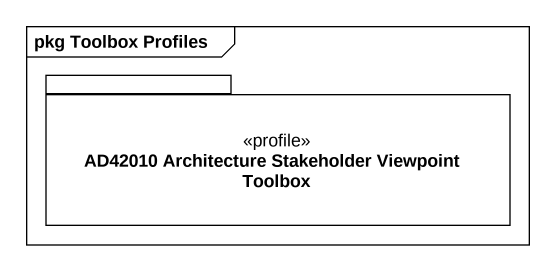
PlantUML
@startuml
mainframe pkg Toolbox Profiles
package "AD42010 Architecture Stakeholder Viewpoint Toolbox" as AD42010_Architecture <<profile>> {
}
@enduml
